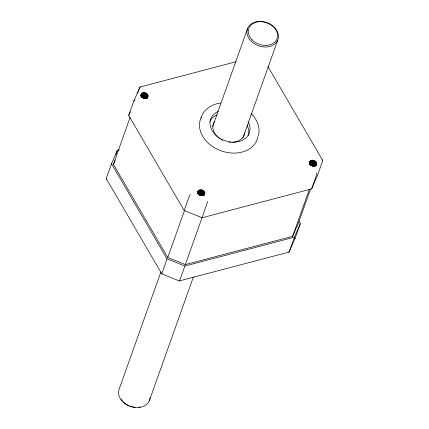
<?xml version="1.0" encoding="UTF-8"?>
<svg xmlns="http://www.w3.org/2000/svg" width="429" height="429" viewBox="0 0 429 429"><rect width="100%" height="100%" fill="white"/><g stroke="black" fill="none" stroke-linecap="round" stroke-linejoin="round"><path stroke-width="0.64" d="M207.609 201.453L202.118 217.739L184.186 210.537L128.7 115.439L133.837 101.024L139.709 87.548L140.299 86.953L235.961 61.755M147.254 98.15C147.919 94.938 142.685 92.616 140.9 95.436M203.947 195.318C204.612 192.106 199.372 189.784 197.587 192.605M315.824 165.841C316.489 162.634 311.256 160.312 309.47 163.133M315.905 165.621C316.581 162.409 311.341 160.081 309.55 162.897M258.467 135.607C260.596 127.547 256.912 118.951 251.013 113.433M147.512 97.463C148.858 93.463 140.481 91.393 141.152 96.064M141.683 93.812L142.342 93.109L141.345 94.241L141.736 93.602C144.734 91.382 150.134 96.107 146.396 98.59M198.37 190.975L199.035 190.278L198.037 191.404L198.423 190.771C201.18 188.835 206.279 192.465 203.609 195.393M310.253 161.502L310.912 160.805L309.915 161.931L310.306 161.299C313.057 159.363 318.162 162.993 315.487 165.921M197.517 192.878C198.193 190.347 201.764 190.878 203.228 192.396M119.326 149.737L117.38 150.252L111.508 163.722L106.376 178.137L106.462 179.006L161.813 273.879L179.306 280.941L288.701 252.188L289.291 251.592L295.163 238.122L300.3 223.702L298.954 221.396M115.819 154.638L117.38 150.252M137.698 93.19L139.709 87.548M310.467 189.243L298.412 223.101L292.658 236.304L185.344 264.575L167.771 257.518L113.395 164.323L130.143 117.294M160.902 271.932L119.305 388.749A16.179 12.285 19.6 0 0 131.397 406.735A16.179 12.285 19.6 0 0 150.075 397.678M212.612 126.705L247.689 28.201M111.508 163.722L166.994 258.821L161.813 273.879M184.186 210.537L189.318 196.123L190.294 194.498M167.771 257.518L184.518 210.489M185.344 264.575L202.091 217.546M300.3 223.702L294.428 237.173L184.926 266.023L179.461 280.963M149.313 400.799L193.382 277.037M242.852 138.122L277.702 40.251A16.179 12.285 19.6 0 0 259.448 21.45A16.179 12.285 19.6 0 0 250.938 40.975A16.179 12.285 19.6 0 0 277.702 40.251M292.658 236.304L309.4 189.28M289.291 251.592L294.428 237.173M202.118 217.739L311.62 188.894L316.752 174.474L316.532 172.758M200.976 118.034C203.357 109.341 212.114 103.936 220.71 103.03M203.796 195.64L204.022 193.887L202.928 192.192M128.7 115.439L130.303 111.765M113.395 164.323L115.229 160.119M311.62 188.894L317.492 175.418L322.624 161.004L322.538 160.135L267.862 66.42M313.797 165.026L312.998 164.645M200.772 190.288L201.662 190.428L200.804 190.224M200.987 192.079L200.091 191.956M200.397 194.696L199.506 194.519M203.217 191.307L202.493 190.771L203.249 191.243M315.814 165.691C318.377 158.269 303.646 161.309 312.226 165.894A3.459 2.628 19.6 0 0 316.387 163.551A3.459 2.628 19.6 0 0 311.486 160.789A3.459 2.628 19.6 0 0 310.778 165.074L312.226 165.894M133.837 101.024L135.103 99.903M295.163 238.122L294.482 238.926M140.98 95.206C142.669 92.589 147.324 94.407 147.41 97.335M203.528 195.619C207.899 188.224 191.318 190.127 200.348 195.367A3.459 2.628 19.6 0 0 204.504 193.023A3.459 2.628 19.6 0 0 199.603 190.262A3.459 2.628 19.6 0 0 198.895 194.552L200.348 195.367M140.803 95.94C142.739 93.876 146.723 95.522 147.024 98.23M197.49 193.104C199.431 191.044 203.416 192.691 203.716 195.399M309.373 163.631C311.309 161.572 315.294 163.218 315.594 165.921M140.889 95.705C142.83 93.651 146.815 95.297 147.109 98.01M197.576 192.873C199.517 190.814 203.502 192.465 203.796 195.174M309.459 163.395C311.4 161.342 315.385 162.993 315.68 165.701M197.474 193.645C199.367 192.23 202.354 193.366 203.233 195.458M309.352 164.173C311.25 162.757 314.237 163.894 315.117 165.985M140.868 96.252C142.932 94.712 146.337 96.193 146.793 98.681M197.56 193.415C199.458 192.004 202.44 193.141 203.319 195.233M309.438 163.942C311.336 162.527 314.323 163.669 315.202 165.76M197.726 191.597L199.169 191.109M197.753 191.522L198.423 191.211M141.27 96.16C143.206 95.297 145.715 96.359 146.546 98.295M141.388 96.831L144.139 97.061L145.833 98.391M309.958 164.522L312.709 164.752L314.403 166.082M141.479 96.6L144.224 96.836L145.919 98.166M310.049 164.291L312.795 164.527L314.489 165.857M198.166 193.763L200.911 193.999L202.955 195.914M310.317 162.548L311.974 162.484M310.344 162.478L312.006 162.414M140.299 86.953L140.771 86.894M288.229 252.247L288.701 252.188M141.645 97.329L143.742 97.597L145.007 98.348M310.215 165.026L312.312 165.288L313.578 166.039M198.332 194.498L200.434 194.761L201.694 195.511M310.376 163.32L312.098 163.32L311.234 163.208M311.079 161.561L312.779 161.663L311.046 161.636M198.718 193.865L200.826 194.224L202.526 195.554M141.876 96.428L142.755 96.386M310.446 164.119L312.162 164.323M142.551 94.75L143.436 94.723M311.829 160.693L312.682 160.746M311.797 160.762L312.655 160.816M142.24 97.522L144.321 98.15M310.81 165.219L313.492 166.264M198.927 194.691L201.609 195.737M142.637 95.587L143.495 95.694M142.664 95.517L143.527 95.629M311.325 164.082L312.189 164.253M311.39 165.047L313.057 165.669M311.422 164.977L312.274 165.224M200.187 192.862L201.04 193.114M200.22 192.793L201.072 193.05M143.656 98.198L142.208 97.383A3.459 2.628 19.6 0 1 142.916 93.093A3.459 2.628 19.6 0 1 147.817 95.855A3.459 2.628 19.6 0 1 143.656 98.198L141.414 96.611M144.267 94.981L145.099 95.313M166.994 258.821L184.926 266.023M313.513 161.02L314.344 161.363M144.943 93.329L146.53 94.144M144.975 93.259L145.801 93.608M201.635 190.492L202.461 190.841M143.677 97.597L144.487 97.978M143.704 97.528L144.519 97.909M313.626 161.931L314.425 162.334M313.599 161.996L314.398 162.403M201.115 194.117L202.563 195.125M201.147 194.047L201.92 194.498M310.392 164.816L310.778 165.074M141.822 97.12L142.208 97.383M198.466 194.24A3.802 2.89 19.6 0 0 204.756 194.074A3.802 2.89 19.6 0 0 200.466 189.65A3.802 2.89 19.6 0 0 198.466 194.24L198.895 194.552M146.541 95.233L145.855 94.643L146.568 95.163M315.127 163.964L314.462 163.395L315.095 164.034M314.452 164.548L315.058 165.154M145.881 96.852L146.487 97.463M145.908 96.788L146.514 97.399M322.2 159.749L322.538 160.135M106.462 179.006L106.8 179.392M257.936 136.449A30.078 22.839 19.6 0 1 221.804 151.072A30.078 22.839 19.6 0 1 201.292 117.358M248.112 121.697A20.512 15.573 19.6 0 1 239.704 141.307A20.512 15.573 19.6 0 1 213.149 132.191A20.512 15.573 19.6 0 1 218.222 111.438M209.894 121.509A20.512 15.573 19.6 0 1 217.026 114.79M247.211 125.617A20.512 15.573 19.6 0 1 248.423 135.328M244.75 132.931A16.409 12.457 19.6 0 1 232.797 142.262M230.947 142.289A16.409 12.457 19.6 0 1 229.145 142.144M222.726 140.283A16.409 12.457 19.6 0 1 221.101 139.43M219.584 138.46A16.409 12.457 19.6 0 1 214.58 121.509M140.122 406.982A15.042 11.417 19.6 0 1 138.926 407.196M135.178 407.298A15.042 11.417 19.6 0 1 130.1 406.183M129.494 405.952A15.042 11.417 19.6 0 1 123.128 401.748M122.319 400.847A15.042 11.417 19.6 0 1 121.268 399.41M141.779 97.077A3.802 2.89 19.6 0 0 148.069 96.906A3.802 2.89 19.6 0 0 143.779 92.487A3.802 2.89 19.6 0 0 141.779 97.077M310.349 164.768A3.802 2.89 19.6 0 0 316.64 164.597A3.802 2.89 19.6 0 0 312.35 160.178A3.802 2.89 19.6 0 0 310.349 164.768M252.016 39.8A15.042 11.417 19.6 0 0 276.893 39.13A15.042 11.417 19.6 0 0 259.926 21.654A15.042 11.417 19.6 0 0 252.016 39.8"/></g></svg>
